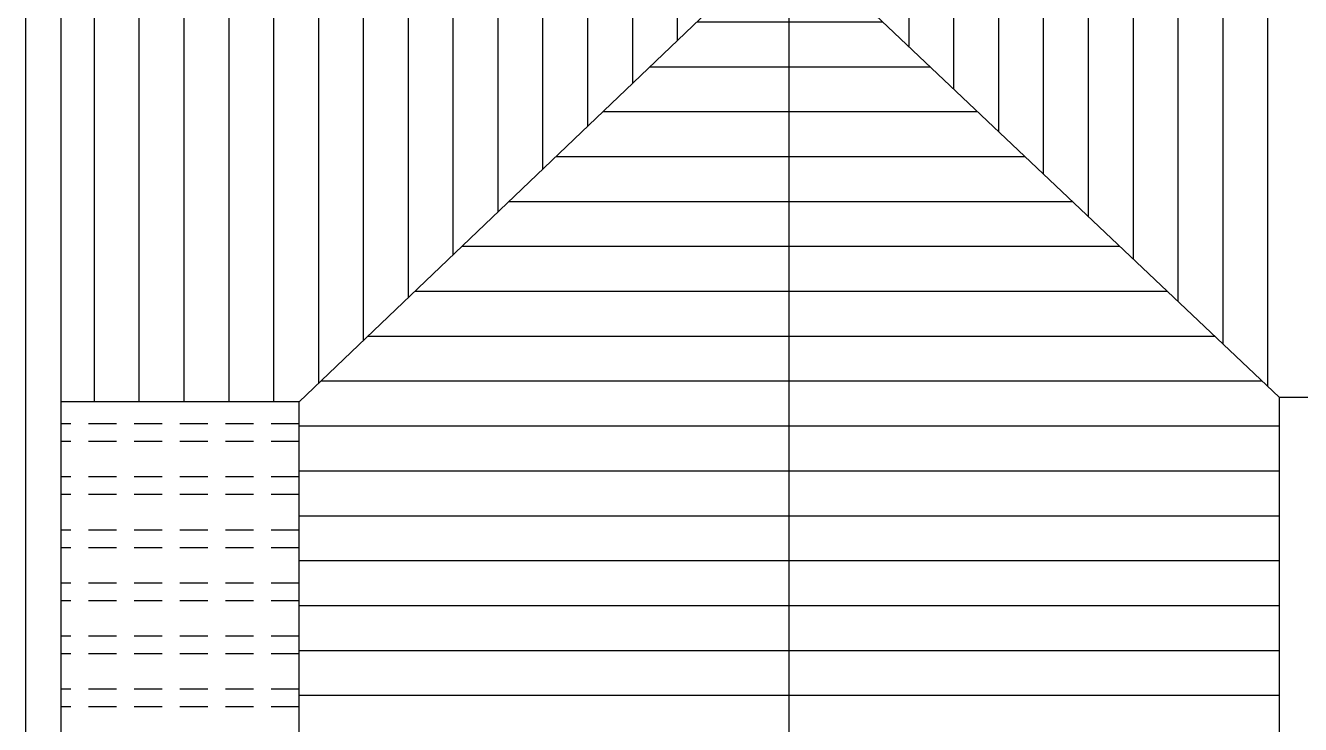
# Model space of a CAD drawing. Header units: millimetres. Extents: x 154.1 to 235.2, y 94.9 to 137.4.
# Drawn here: x 198.2 to 205.42, y 108.8 to 112.75 of the extents above; entities that cross this region are included whole.
import ezdxf

# ---------------------------------------------------------------- set-up
doc = ezdxf.new("R2010")
doc.units = ezdxf.units.MM
doc.header["$LTSCALE"] = 0.05
doc.linetypes.add('HIDDEN2', pattern=[4.7625, 3.175, -1.5875])
for name, color, linetype in [('Desnivel', 1, 'Continuous'), ('P5-EQUIP', 41, 'Continuous'), ('Parede', 5, 'Continuous'), ('Projeção', 1, 'HIDDEN2')]:
    doc.layers.add(name, color=color, linetype=linetype)

msp = doc.modelspace()

# ---------------------------------------------------------------- hatches: boundary and pattern name
at = {"layer": 'P5-EQUIP'}
h = msp.add_hatch(dxfattribs=at)
h.set_pattern_fill('LINE', color=256, scale=0.08, angle=90, style=0)
h.set_pattern_definition([(90, (-1.81896, 0), (-0.254, 2e-17), [])])
h.paths.add_polyline_path([(202.5218, 113.2761), (202.2968, 113.2761), (201.1468, 113.2761), (201.1468, 115.9261), (198.3968, 115.9261), (198.3968, 113.7761), (198.3968, 110.6261), (199.7468, 110.6261)])
h.paths.add_polyline_path([(199.8789, 113.0225), (199.6858, 113.357), (200.072, 113.357)], flags=16)
h = msp.add_hatch(dxfattribs=at)
h.set_pattern_fill('LINE', color=256, scale=0.08, angle=90, style=0)
h.paths.add_polyline_path([(212.2282, 110.6521), (212.7456, 111.1694), (212.7456, 111.2987), (211.496, 112.5483), (209.3504, 114.6939), (209.2432, 114.5867), (207.9326, 113.2761), (204.2968, 113.2761), (202.5218, 113.2761), (205.2968, 110.6521)])
h.paths.add_polyline_path([(208.1635, 112.1121), (207.9704, 111.7777), (207.7773, 112.1121)], flags=16)
h = msp.add_hatch(dxfattribs=at)
h.set_pattern_fill('LINE', color=256, scale=0.08, style=0)
h.set_pattern_definition([(0, (-1.81896, 0), (0, 0.254), [])])
h.paths.add_polyline_path([(202.5218, 113.2761), (202.5218, 97.6261), (205.2968, 97.6261), (205.2968, 110.6521)])
h.paths.add_polyline_path([(203.7703, 104.6823), (204.1047, 104.4892), (203.7703, 104.2961)], flags=16)
h.paths.add_polyline_path([(202.5218, 113.2761), (199.7468, 110.6261), (199.7468, 97.6261), (202.5218, 97.6261)])
h.paths.add_polyline_path([(201.2733, 104.6823), (201.2733, 104.2961), (200.9388, 104.4892)], flags=16)

# ---------------------------------------------------------------- linework, layer by layer
at = {"layer": 'Desnivel'}
for p, q in [((202.5218, 113.2761), (199.7468, 110.6261)), ((202.5218, 97.6261), (202.5218, 113.2761)), ((205.2968, 110.6521), (202.5218, 113.2761)), ((199.7468, 110.6261), (198.3968, 110.6261)), ((199.7468, 100.0761), (199.7468, 110.6261)), ((205.2968, 110.6521), (205.2968, 97.6261)), ((205.2968, 110.6521), (212.2282, 110.6521))]:
    msp.add_line(p, q, dxfattribs=at)
at = {"layer": 'Parede'}
for p, q in [((198.1968, 122.4261), (198.1968, 97.4261)), ((198.3968, 113.7761), (198.3968, 97.6261))]:
    msp.add_line(p, q, dxfattribs=at)
at = {"layer": 'Projeção'}
for p, q in [((199.7468, 110.5011), (198.3968, 110.5011)), ((199.7468, 110.4011), (198.3968, 110.4011)), ((199.7468, 110.2011), (198.3968, 110.2011)), ((199.7468, 110.1011), (198.3968, 110.1011)), ((199.7468, 109.9011), (198.3968, 109.9011)), ((199.7468, 109.8011), (198.3968, 109.8011)), ((199.7468, 109.6011), (198.3968, 109.6011)), ((199.7468, 109.5011), (198.3968, 109.5011)), ((199.7468, 109.3011), (198.3968, 109.3011)), ((199.7468, 109.2011), (198.3968, 109.2011)), ((199.7468, 109.0011), (198.3968, 109.0011)), ((199.7468, 108.9011), (198.3968, 108.9011))]:
    msp.add_line(p, q, dxfattribs=at)

doc.saveas('drawing.dxf')
